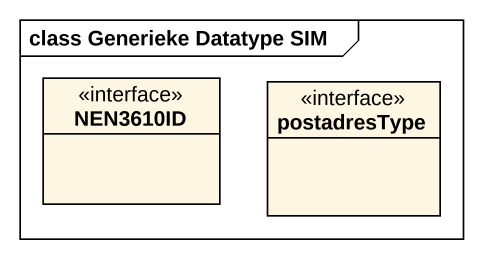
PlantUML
@startuml
mainframe class Generieke Datatype SIM
hide circle
hide empty members
class NEN3610ID <<interface>>
class postadresType <<interface>>
@enduml
